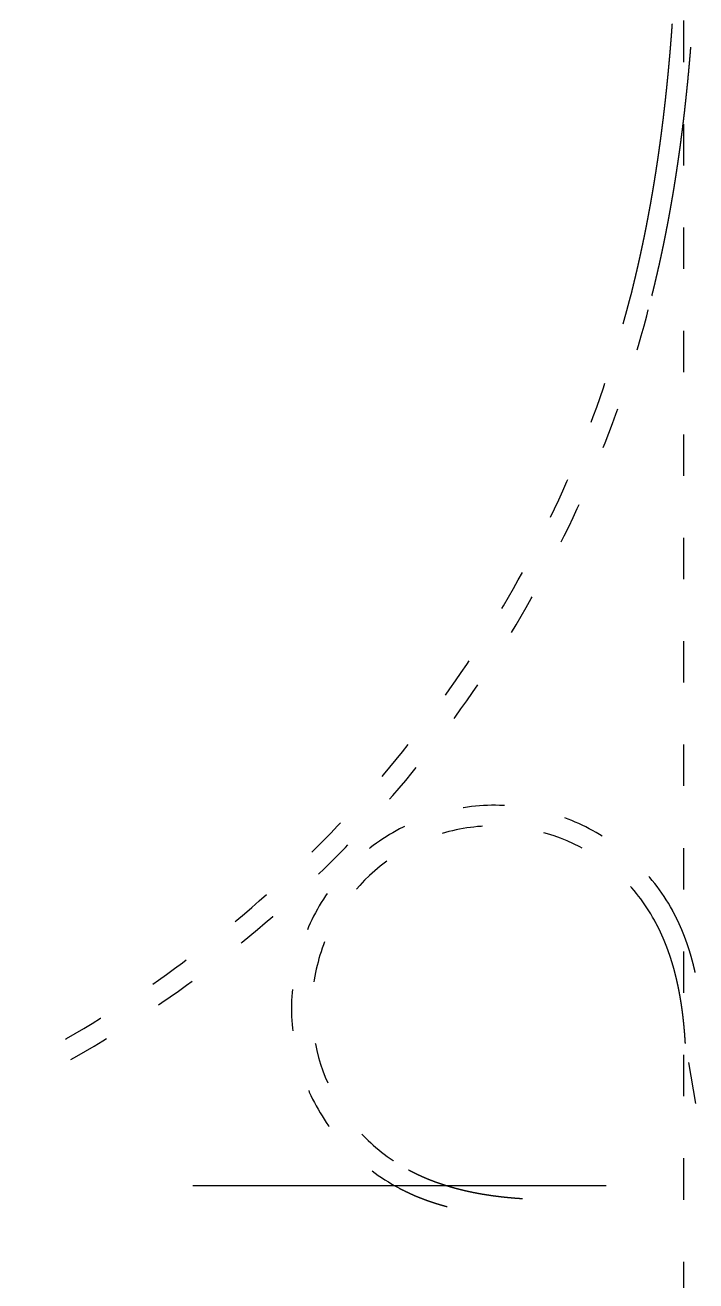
# Model space of a CAD drawing. Header units: millimetres. Extents: x 19715 to 35549, y 3563 to 14826.
# Drawn here: x 21023.7 to 21218.5, y 8439.6 to 8803.9 of the extents above; entities that cross this region are included whole.
import ezdxf

# ---------------------------------------------------------------- set-up
doc = ezdxf.new("R2010")
doc.units = ezdxf.units.MM
doc.linetypes.add('ACAD_ISO03W100', pattern=[30, 12, -18])
doc.layers.get('0').update_dxf_attribs({"linetype": 'ACAD_ISO03W100'})

msp = doc.modelspace()

# ---------------------------------------------------------------- linework, layer by layer
at = {"ltscale": 10}
msp.add_line((21192.44, 8467.16), (20449.85, 8467.16), dxfattribs=at)
msp.add_lwpolyline([(21214.94, 7833.18), (21214.94, 11293.27)])
msp.add_lwpolyline([(21214.94, 7833.18), (21214.94, 11293.27)])
msp.add_lwpolyline([(21214.94, 7833.18), (21214.94, 11293.27)])
for points in [[(20952.38, 8475.69, 0.272996), (21199.96, 8726.85, 0.000496), (21200.18, 8727.75, 0.000988), (21200.29, 8728.21, 0.000004), (21200.62, 8729.56, 0.000495), (21200.63, 8729.57, 0.000488), (21200.79, 8730.25, 0.000492), (21200.95, 8730.93, 0.000484), (21201.11, 8731.61, 0.000488), (21201.27, 8732.29, 0.00048), (21201.43, 8732.97, 0.000484), (21201.59, 8733.65, 0.000476), (21201.75, 8734.34, 0.00048), (21201.9, 8735.02, 0.000472), (21202.05, 8735.7, 0.000476), (21202.2, 8736.39, 0.000468), (21202.36, 8737.07, 0.000472), (21202.5, 8737.75, 0.000464), (21202.65, 8738.44, 0.000468), (21202.8, 8739.12, 0.00046), (21202.95, 8739.81, 0.000464), (21203.09, 8740.49, 0.000456), (21203.23, 8741.18, 0.00046), (21203.37, 8741.86, 0.000452), (21203.52, 8742.55, 0.000456), (21203.65, 8743.23, 0.000448), (21203.79, 8743.92, 0.000452), (21203.93, 8744.61, 0.000444), (21204.07, 8745.3, 0.000448), (21204.2, 8745.98, 0.00044), (21204.33, 8746.67, 0.000444), (21204.47, 8747.35, 0.000436), (21204.6, 8748.05, 0.00044), (21204.73, 8748.73, 0.000432), (21204.85, 8749.42, 0.000436), (21204.98, 8750.11, 0.000428), (21205.11, 8750.8, 0.000432), (21205.23, 8751.48, 0.000424), (21205.36, 8752.18, 0.000428), (21205.48, 8752.86, 0.00042), (21205.6, 8753.55, 0.000424), (21205.72, 8754.24, 0.000416), (21205.84, 8754.93, 0.00042), (21205.96, 8755.62, 0.000412), (21206.07, 8756.31, 0.000416), (21206.19, 8757, 0.000408), (21206.3, 8757.7, 0.000412), (21206.42, 8758.38, 0.000404), (21206.53, 8759.08, 0.000408), (21206.64, 8759.76, 0.0004), (21206.75, 8760.46, 0.000404), (21206.86, 8761.15, 0.000396), (21206.97, 8761.84, 0.0004), (21207.07, 8762.53, 0.000392), (21207.18, 8763.23, 0.000396), (21207.28, 8763.92, 0.000388), (21207.39, 8764.61, 0.000392), (21207.49, 8765.3, 0.000384), (21207.59, 8766, 0.000388), (21207.69, 8766.69, 0.00038), (21207.79, 8767.38, 0.000384), (21207.89, 8768.07, 0.000376), (21207.98, 8768.77, 0.00038), (21208.08, 8769.46, 0.000372), (21208.17, 8770.16, 0.000376), (21208.27, 8770.85, 0.000368), (21208.36, 8771.54, 0.000372), (21208.45, 8772.23, 0.000364), (21208.54, 8772.93, 0.000368), (21208.63, 8773.62, 0.00036), (21208.72, 8774.32, 0.000364), (21208.81, 8775.01, 0.000356), (21208.89, 8775.71, 0.00036), (21208.98, 8776.4, 0.000352), (21209.07, 8777.1, 0.000356), (21209.15, 8777.79, 0.000348), (21209.23, 8778.49, 0.000352), (21209.31, 8779.18, 0.000344), (21209.39, 8779.88, 0.000348), (21209.47, 8780.57, 0.00034), (21209.55, 8781.27, 0.000344), (21209.63, 8781.96, 0.000336), (21209.71, 8782.66, 0.00034), (21209.78, 8783.35, 0.000332), (21209.86, 8784.05, 0.000336), (21209.93, 8784.75, 0.000328), (21210.01, 8785.45, 0.000332), (21210.08, 8786.14, 0.000324), (21210.15, 8786.84, 0.000328), (21210.22, 8787.53, 0.00032), (21210.29, 8788.23, 0.000324), (21210.36, 8788.92, 0.000316), (21210.43, 8789.63, 0.00032), (21210.49, 8790.32, 0.000312), (21210.56, 8791.02, 0.000316), (21210.62, 8791.71, 0.000308), (21210.69, 8792.41, 0.000312), (21210.75, 8793.11, 0.000304), (21210.81, 8793.81, 0.000308), (21210.88, 8794.5, 0.0003), (21210.94, 8795.2, 0.000304), (21211, 8795.89, 0.000296), (21211.06, 8796.6, 0.0003), (21211.11, 8797.29, 0.000292), (21211.17, 8797.99, 0.000296), (21211.23, 8798.69, 0.000288), (21211.28, 8799.39, 0.000292), (21211.34, 8800.08, 0.000284), (21211.39, 8800.78, 0.000288), (21211.45, 8801.48, 0.00028), (21211.5, 8802.18, 0.000284), (21211.55, 8802.87, 0.000276), (21211.6, 8803.58, 0.00028), (21211.65, 8804.27, 0.000272)], [(20952.38, 8475.69, 0.272996), (21199.96, 8726.85, 0.000496), (21200.18, 8727.75, 0.000988), (21200.29, 8728.21, 0.000004), (21200.62, 8729.56, 0.000495), (21200.63, 8729.57, 0.000488), (21200.79, 8730.25, 0.000492), (21200.95, 8730.93, 0.000484), (21201.11, 8731.61, 0.000488), (21201.27, 8732.29, 0.00048), (21201.43, 8732.97, 0.000484), (21201.59, 8733.65, 0.000476), (21201.75, 8734.34, 0.00048), (21201.9, 8735.02, 0.000472), (21202.05, 8735.7, 0.000476), (21202.2, 8736.39, 0.000468), (21202.36, 8737.07, 0.000472), (21202.5, 8737.75, 0.000464), (21202.65, 8738.44, 0.000468), (21202.8, 8739.12, 0.00046), (21202.95, 8739.81, 0.000464), (21203.09, 8740.49, 0.000456), (21203.23, 8741.18, 0.00046), (21203.37, 8741.86, 0.000452), (21203.52, 8742.55, 0.000456), (21203.65, 8743.23, 0.000448), (21203.79, 8743.92, 0.000452), (21203.93, 8744.61, 0.000444), (21204.07, 8745.3, 0.000448), (21204.2, 8745.98, 0.00044), (21204.33, 8746.67, 0.000444), (21204.47, 8747.35, 0.000436), (21204.6, 8748.05, 0.00044), (21204.73, 8748.73, 0.000432), (21204.85, 8749.42, 0.000436), (21204.98, 8750.11, 0.000428), (21205.11, 8750.8, 0.000432), (21205.23, 8751.48, 0.000424), (21205.36, 8752.18, 0.000428), (21205.48, 8752.86, 0.00042), (21205.6, 8753.55, 0.000424), (21205.72, 8754.24, 0.000416), (21205.84, 8754.93, 0.00042), (21205.96, 8755.62, 0.000412), (21206.07, 8756.31, 0.000416), (21206.19, 8757, 0.000408), (21206.3, 8757.7, 0.000412), (21206.42, 8758.38, 0.000404), (21206.53, 8759.08, 0.000408), (21206.64, 8759.76, 0.0004), (21206.75, 8760.46, 0.000404), (21206.86, 8761.15, 0.000396), (21206.97, 8761.84, 0.0004), (21207.07, 8762.53, 0.000392), (21207.18, 8763.23, 0.000396), (21207.28, 8763.92, 0.000388), (21207.39, 8764.61, 0.000392), (21207.49, 8765.3, 0.000384), (21207.59, 8766, 0.000388), (21207.69, 8766.69, 0.00038), (21207.79, 8767.38, 0.000384), (21207.89, 8768.07, 0.000376), (21207.98, 8768.77, 0.00038), (21208.08, 8769.46, 0.000372), (21208.17, 8770.16, 0.000376), (21208.27, 8770.85, 0.000368), (21208.36, 8771.54, 0.000372), (21208.45, 8772.23, 0.000364), (21208.54, 8772.93, 0.000368), (21208.63, 8773.62, 0.00036), (21208.72, 8774.32, 0.000364), (21208.81, 8775.01, 0.000356), (21208.89, 8775.71, 0.00036), (21208.98, 8776.4, 0.000352), (21209.07, 8777.1, 0.000356), (21209.15, 8777.79, 0.000348), (21209.23, 8778.49, 0.000352), (21209.31, 8779.18, 0.000344), (21209.39, 8779.88, 0.000348), (21209.47, 8780.57, 0.00034), (21209.55, 8781.27, 0.000344), (21209.63, 8781.96, 0.000336), (21209.71, 8782.66, 0.00034), (21209.78, 8783.35, 0.000332), (21209.86, 8784.05, 0.000336), (21209.93, 8784.75, 0.000328), (21210.01, 8785.45, 0.000332), (21210.08, 8786.14, 0.000324), (21210.15, 8786.84, 0.000328), (21210.22, 8787.53, 0.00032), (21210.29, 8788.23, 0.000324), (21210.36, 8788.92, 0.000316), (21210.43, 8789.63, 0.00032), (21210.49, 8790.32, 0.000312), (21210.56, 8791.02, 0.000316), (21210.62, 8791.71, 0.000308), (21210.69, 8792.41, 0.000312), (21210.75, 8793.11, 0.000304), (21210.81, 8793.81, 0.000308), (21210.88, 8794.5, 0.0003), (21210.94, 8795.2, 0.000304), (21211, 8795.89, 0.000296), (21211.06, 8796.6, 0.0003), (21211.11, 8797.29, 0.000292), (21211.17, 8797.99, 0.000296), (21211.23, 8798.69, 0.000288), (21211.28, 8799.39, 0.000292), (21211.34, 8800.08, 0.000284), (21211.39, 8800.78, 0.000288), (21211.45, 8801.48, 0.00028), (21211.5, 8802.18, 0.000284), (21211.55, 8802.87, 0.000276), (21211.6, 8803.58, 0.00028), (21211.65, 8804.27, 0.000272)], [(20952.38, 8475.69, 0.272996), (21199.96, 8726.85, 0.000496), (21200.18, 8727.75, 0.000988), (21200.29, 8728.21, 0.000004), (21200.62, 8729.56, 0.000495), (21200.63, 8729.57, 0.000488), (21200.79, 8730.25, 0.000492), (21200.95, 8730.93, 0.000484), (21201.11, 8731.61, 0.000488), (21201.27, 8732.29, 0.00048), (21201.43, 8732.97, 0.000484), (21201.59, 8733.65, 0.000476), (21201.75, 8734.34, 0.00048), (21201.9, 8735.02, 0.000472), (21202.05, 8735.7, 0.000476), (21202.2, 8736.39, 0.000468), (21202.36, 8737.07, 0.000472), (21202.5, 8737.75, 0.000464), (21202.65, 8738.44, 0.000468), (21202.8, 8739.12, 0.00046), (21202.95, 8739.81, 0.000464), (21203.09, 8740.49, 0.000456), (21203.23, 8741.18, 0.00046), (21203.37, 8741.86, 0.000452), (21203.52, 8742.55, 0.000456), (21203.65, 8743.23, 0.000448), (21203.79, 8743.92, 0.000452), (21203.93, 8744.61, 0.000444), (21204.07, 8745.3, 0.000448), (21204.2, 8745.98, 0.00044), (21204.33, 8746.67, 0.000444), (21204.47, 8747.35, 0.000436), (21204.6, 8748.05, 0.00044), (21204.73, 8748.73, 0.000432), (21204.85, 8749.42, 0.000436), (21204.98, 8750.11, 0.000428), (21205.11, 8750.8, 0.000432), (21205.23, 8751.48, 0.000424), (21205.36, 8752.18, 0.000428), (21205.48, 8752.86, 0.00042), (21205.6, 8753.55, 0.000424), (21205.72, 8754.24, 0.000416), (21205.84, 8754.93, 0.00042), (21205.96, 8755.62, 0.000412), (21206.07, 8756.31, 0.000416), (21206.19, 8757, 0.000408), (21206.3, 8757.7, 0.000412), (21206.42, 8758.38, 0.000404), (21206.53, 8759.08, 0.000408), (21206.64, 8759.76, 0.0004), (21206.75, 8760.46, 0.000404), (21206.86, 8761.15, 0.000396), (21206.97, 8761.84, 0.0004), (21207.07, 8762.53, 0.000392), (21207.18, 8763.23, 0.000396), (21207.28, 8763.92, 0.000388), (21207.39, 8764.61, 0.000392), (21207.49, 8765.3, 0.000384), (21207.59, 8766, 0.000388), (21207.69, 8766.69, 0.00038), (21207.79, 8767.38, 0.000384), (21207.89, 8768.07, 0.000376), (21207.98, 8768.77, 0.00038), (21208.08, 8769.46, 0.000372), (21208.17, 8770.16, 0.000376), (21208.27, 8770.85, 0.000368), (21208.36, 8771.54, 0.000372), (21208.45, 8772.23, 0.000364), (21208.54, 8772.93, 0.000368), (21208.63, 8773.62, 0.00036), (21208.72, 8774.32, 0.000364), (21208.81, 8775.01, 0.000356), (21208.89, 8775.71, 0.00036), (21208.98, 8776.4, 0.000352), (21209.07, 8777.1, 0.000356), (21209.15, 8777.79, 0.000348), (21209.23, 8778.49, 0.000352), (21209.31, 8779.18, 0.000344), (21209.39, 8779.88, 0.000348), (21209.47, 8780.57, 0.00034), (21209.55, 8781.27, 0.000344), (21209.63, 8781.96, 0.000336), (21209.71, 8782.66, 0.00034), (21209.78, 8783.35, 0.000332), (21209.86, 8784.05, 0.000336), (21209.93, 8784.75, 0.000328), (21210.01, 8785.45, 0.000332), (21210.08, 8786.14, 0.000324), (21210.15, 8786.84, 0.000328), (21210.22, 8787.53, 0.00032), (21210.29, 8788.23, 0.000324), (21210.36, 8788.92, 0.000316), (21210.43, 8789.63, 0.00032), (21210.49, 8790.32, 0.000312), (21210.56, 8791.02, 0.000316), (21210.62, 8791.71, 0.000308), (21210.69, 8792.41, 0.000312), (21210.75, 8793.11, 0.000304), (21210.81, 8793.81, 0.000308), (21210.88, 8794.5, 0.0003), (21210.94, 8795.2, 0.000304), (21211, 8795.89, 0.000296), (21211.06, 8796.6, 0.0003), (21211.11, 8797.29, 0.000292), (21211.17, 8797.99, 0.000296), (21211.23, 8798.69, 0.000288), (21211.28, 8799.39, 0.000292), (21211.34, 8800.08, 0.000284), (21211.39, 8800.78, 0.000288), (21211.45, 8801.48, 0.00028), (21211.5, 8802.18, 0.000284), (21211.55, 8802.87, 0.000276), (21211.6, 8803.58, 0.00028), (21211.65, 8804.27, 0.000272)], [(20953.91, 8469.94, 0.272996), (21205.73, 8725.4, 0.000496), (21205.95, 8726.31, 0.000988), (21206.07, 8726.76, 0.000004), (21206.39, 8728.11, 0.000495), (21206.4, 8728.12, 0.000488), (21206.56, 8728.8, 0.000492), (21206.72, 8729.48, 0.000484), (21206.89, 8730.17, 0.000488), (21207.04, 8730.85, 0.00048), (21207.2, 8731.53, 0.000484), (21207.36, 8732.21, 0.000476), (21207.52, 8732.89, 0.00048), (21207.67, 8733.57, 0.000472), (21207.83, 8734.26, 0.000476), (21207.98, 8734.94, 0.000468), (21208.13, 8735.63, 0.000472), (21208.28, 8736.31, 0.000464), (21208.43, 8737, 0.000468), (21208.57, 8737.68, 0.00046), (21208.72, 8738.36, 0.000464), (21208.86, 8739.05, 0.000456), (21209.01, 8739.73, 0.00046), (21209.15, 8740.42, 0.000452), (21209.29, 8741.11, 0.000456), (21209.43, 8741.79, 0.000448), (21209.57, 8742.48, 0.000452), (21209.7, 8743.16, 0.000444), (21209.84, 8743.85, 0.000448), (21209.97, 8744.54, 0.00044), (21210.11, 8745.23, 0.000444), (21210.24, 8745.91, 0.000436), (21210.37, 8746.6, 0.00044), (21210.5, 8747.29, 0.000432), (21210.63, 8747.98, 0.000436), (21210.75, 8748.66, 0.000428), (21210.88, 8749.35, 0.000432), (21211, 8750.04, 0.000424), (21211.13, 8750.73, 0.000428), (21211.25, 8751.42, 0.00042), (21211.37, 8752.11, 0.000424), (21211.49, 8752.8, 0.000416), (21211.61, 8753.49, 0.00042), (21211.73, 8754.18, 0.000412), (21211.85, 8754.87, 0.000416), (21211.96, 8755.56, 0.000408), (21212.08, 8756.25, 0.000412), (21212.19, 8756.94, 0.000404), (21212.3, 8757.63, 0.000408), (21212.41, 8758.32, 0.0004), (21212.52, 8759.02, 0.000404), (21212.63, 8759.7, 0.000396), (21212.74, 8760.4, 0.0004), (21212.84, 8761.09, 0.000392), (21212.95, 8761.78, 0.000396), (21213.05, 8762.47, 0.000388), (21213.16, 8763.17, 0.000392), (21213.26, 8763.86, 0.000384), (21213.36, 8764.55, 0.000388), (21213.46, 8765.24, 0.00038), (21213.56, 8765.94, 0.000384), (21213.66, 8766.63, 0.000376), (21213.75, 8767.32, 0.00038), (21213.85, 8768.01, 0.000372), (21213.95, 8768.71, 0.000376), (21214.04, 8769.4, 0.000368), (21214.13, 8770.1, 0.000372), (21214.22, 8770.79, 0.000364), (21214.31, 8771.49, 0.000368), (21214.4, 8772.18, 0.00036), (21214.49, 8772.88, 0.000364), (21214.58, 8773.57, 0.000356), (21214.67, 8774.26, 0.00036), (21214.75, 8774.96, 0.000352), (21214.84, 8775.65, 0.000356), (21214.92, 8776.35, 0.000348), (21215, 8777.04, 0.000352), (21215.08, 8777.74, 0.000344), (21215.17, 8778.44, 0.000348), (21215.25, 8779.13, 0.00034), (21215.32, 8779.83, 0.000344), (21215.4, 8780.52, 0.000336), (21215.48, 8781.22, 0.00034), (21215.55, 8781.91, 0.000332), (21215.63, 8782.61, 0.000336), (21215.7, 8783.3, 0.000328), (21215.78, 8784, 0.000332), (21215.85, 8784.69, 0.000324), (21215.92, 8785.39, 0.000328), (21215.99, 8786.09, 0.00032), (21216.06, 8786.79, 0.000324), (21216.13, 8787.48, 0.000316), (21216.2, 8788.18, 0.00032), (21216.26, 8788.87, 0.000312), (21216.33, 8789.57, 0.000316), (21216.4, 8790.27, 0.000308), (21216.46, 8790.97, 0.000312), (21216.52, 8791.66, 0.000304), (21216.59, 8792.36, 0.000308), (21216.65, 8793.06, 0.0003), (21216.71, 8793.76, 0.000304), (21216.77, 8794.45, 0.000296), (21216.83, 8795.15, 0.0003), (21216.89, 8795.85, 0.000292), (21216.94, 8796.55, 0.000296), (21217, 8797.24, 0.0001), (21217.02, 8797.48)], [(20953.91, 8469.94, 0.272996), (21205.73, 8725.4, 0.000496), (21205.95, 8726.31, 0.000988), (21206.07, 8726.76, 0.000004), (21206.39, 8728.11, 0.000495), (21206.4, 8728.12, 0.000488), (21206.56, 8728.8, 0.000492), (21206.72, 8729.48, 0.000484), (21206.89, 8730.17, 0.000488), (21207.04, 8730.85, 0.00048), (21207.2, 8731.53, 0.000484), (21207.36, 8732.21, 0.000476), (21207.52, 8732.89, 0.00048), (21207.67, 8733.57, 0.000472), (21207.83, 8734.26, 0.000476), (21207.98, 8734.94, 0.000468), (21208.13, 8735.63, 0.000472), (21208.28, 8736.31, 0.000464), (21208.43, 8737, 0.000468), (21208.57, 8737.68, 0.00046), (21208.72, 8738.36, 0.000464), (21208.86, 8739.05, 0.000456), (21209.01, 8739.73, 0.00046), (21209.15, 8740.42, 0.000452), (21209.29, 8741.11, 0.000456), (21209.43, 8741.79, 0.000448), (21209.57, 8742.48, 0.000452), (21209.7, 8743.16, 0.000444), (21209.84, 8743.85, 0.000448), (21209.97, 8744.54, 0.00044), (21210.11, 8745.23, 0.000444), (21210.24, 8745.91, 0.000436), (21210.37, 8746.6, 0.00044), (21210.5, 8747.29, 0.000432), (21210.63, 8747.98, 0.000436), (21210.75, 8748.66, 0.000428), (21210.88, 8749.35, 0.000432), (21211, 8750.04, 0.000424), (21211.13, 8750.73, 0.000428), (21211.25, 8751.42, 0.00042), (21211.37, 8752.11, 0.000424), (21211.49, 8752.8, 0.000416), (21211.61, 8753.49, 0.00042), (21211.73, 8754.18, 0.000412), (21211.85, 8754.87, 0.000416), (21211.96, 8755.56, 0.000408), (21212.08, 8756.25, 0.000412), (21212.19, 8756.94, 0.000404), (21212.3, 8757.63, 0.000408), (21212.41, 8758.32, 0.0004), (21212.52, 8759.02, 0.000404), (21212.63, 8759.7, 0.000396), (21212.74, 8760.4, 0.0004), (21212.84, 8761.09, 0.000392), (21212.95, 8761.78, 0.000396), (21213.05, 8762.47, 0.000388), (21213.16, 8763.17, 0.000392), (21213.26, 8763.86, 0.000384), (21213.36, 8764.55, 0.000388), (21213.46, 8765.24, 0.00038), (21213.56, 8765.94, 0.000384), (21213.66, 8766.63, 0.000376), (21213.75, 8767.32, 0.00038), (21213.85, 8768.01, 0.000372), (21213.95, 8768.71, 0.000376), (21214.04, 8769.4, 0.000368), (21214.13, 8770.1, 0.000372), (21214.22, 8770.79, 0.000364), (21214.31, 8771.49, 0.000368), (21214.4, 8772.18, 0.00036), (21214.49, 8772.88, 0.000364), (21214.58, 8773.57, 0.000356), (21214.67, 8774.26, 0.00036), (21214.75, 8774.96, 0.000352), (21214.84, 8775.65, 0.000356), (21214.92, 8776.35, 0.000348), (21215, 8777.04, 0.000352), (21215.08, 8777.74, 0.000344), (21215.17, 8778.44, 0.000348), (21215.25, 8779.13, 0.00034), (21215.32, 8779.83, 0.000344), (21215.4, 8780.52, 0.000336), (21215.48, 8781.22, 0.00034), (21215.55, 8781.91, 0.000332), (21215.63, 8782.61, 0.000336), (21215.7, 8783.3, 0.000328), (21215.78, 8784, 0.000332), (21215.85, 8784.69, 0.000324), (21215.92, 8785.39, 0.000328), (21215.99, 8786.09, 0.00032), (21216.06, 8786.79, 0.000324), (21216.13, 8787.48, 0.000316), (21216.2, 8788.18, 0.00032), (21216.26, 8788.87, 0.000312), (21216.33, 8789.57, 0.000316), (21216.4, 8790.27, 0.000308), (21216.46, 8790.97, 0.000312), (21216.52, 8791.66, 0.000304), (21216.59, 8792.36, 0.000308), (21216.65, 8793.06, 0.0003), (21216.71, 8793.76, 0.000304), (21216.77, 8794.45, 0.000296), (21216.83, 8795.15, 0.0003), (21216.89, 8795.85, 0.000292), (21216.94, 8796.55, 0.000296), (21217, 8797.24, 0.0001), (21217.02, 8797.48)], [(20953.91, 8469.94, 0.272996), (21205.73, 8725.4, 0.000496), (21205.95, 8726.31, 0.000988), (21206.07, 8726.76, 0.000004), (21206.39, 8728.11, 0.000495), (21206.4, 8728.12, 0.000488), (21206.56, 8728.8, 0.000492), (21206.72, 8729.48, 0.000484), (21206.89, 8730.17, 0.000488), (21207.04, 8730.85, 0.00048), (21207.2, 8731.53, 0.000484), (21207.36, 8732.21, 0.000476), (21207.52, 8732.89, 0.00048), (21207.67, 8733.57, 0.000472), (21207.83, 8734.26, 0.000476), (21207.98, 8734.94, 0.000468), (21208.13, 8735.63, 0.000472), (21208.28, 8736.31, 0.000464), (21208.43, 8737, 0.000468), (21208.57, 8737.68, 0.00046), (21208.72, 8738.36, 0.000464), (21208.86, 8739.05, 0.000456), (21209.01, 8739.73, 0.00046), (21209.15, 8740.42, 0.000452), (21209.29, 8741.11, 0.000456), (21209.43, 8741.79, 0.000448), (21209.57, 8742.48, 0.000452), (21209.7, 8743.16, 0.000444), (21209.84, 8743.85, 0.000448), (21209.97, 8744.54, 0.00044), (21210.11, 8745.23, 0.000444), (21210.24, 8745.91, 0.000436), (21210.37, 8746.6, 0.00044), (21210.5, 8747.29, 0.000432), (21210.63, 8747.98, 0.000436), (21210.75, 8748.66, 0.000428), (21210.88, 8749.35, 0.000432), (21211, 8750.04, 0.000424), (21211.13, 8750.73, 0.000428), (21211.25, 8751.42, 0.00042), (21211.37, 8752.11, 0.000424), (21211.49, 8752.8, 0.000416), (21211.61, 8753.49, 0.00042), (21211.73, 8754.18, 0.000412), (21211.85, 8754.87, 0.000416), (21211.96, 8755.56, 0.000408), (21212.08, 8756.25, 0.000412), (21212.19, 8756.94, 0.000404), (21212.3, 8757.63, 0.000408), (21212.41, 8758.32, 0.0004), (21212.52, 8759.02, 0.000404), (21212.63, 8759.7, 0.000396), (21212.74, 8760.4, 0.0004), (21212.84, 8761.09, 0.000392), (21212.95, 8761.78, 0.000396), (21213.05, 8762.47, 0.000388), (21213.16, 8763.17, 0.000392), (21213.26, 8763.86, 0.000384), (21213.36, 8764.55, 0.000388), (21213.46, 8765.24, 0.00038), (21213.56, 8765.94, 0.000384), (21213.66, 8766.63, 0.000376), (21213.75, 8767.32, 0.00038), (21213.85, 8768.01, 0.000372), (21213.95, 8768.71, 0.000376), (21214.04, 8769.4, 0.000368), (21214.13, 8770.1, 0.000372), (21214.22, 8770.79, 0.000364), (21214.31, 8771.49, 0.000368), (21214.4, 8772.18, 0.00036), (21214.49, 8772.88, 0.000364), (21214.58, 8773.57, 0.000356), (21214.67, 8774.26, 0.00036), (21214.75, 8774.96, 0.000352), (21214.84, 8775.65, 0.000356), (21214.92, 8776.35, 0.000348), (21215, 8777.04, 0.000352), (21215.08, 8777.74, 0.000344), (21215.17, 8778.44, 0.000348), (21215.25, 8779.13, 0.00034), (21215.32, 8779.83, 0.000344), (21215.4, 8780.52, 0.000336), (21215.48, 8781.22, 0.00034), (21215.55, 8781.91, 0.000332), (21215.63, 8782.61, 0.000336), (21215.7, 8783.3, 0.000328), (21215.78, 8784, 0.000332), (21215.85, 8784.69, 0.000324), (21215.92, 8785.39, 0.000328), (21215.99, 8786.09, 0.00032), (21216.06, 8786.79, 0.000324), (21216.13, 8787.48, 0.000316), (21216.2, 8788.18, 0.00032), (21216.26, 8788.87, 0.000312), (21216.33, 8789.57, 0.000316), (21216.4, 8790.27, 0.000308), (21216.46, 8790.97, 0.000312), (21216.52, 8791.66, 0.000304), (21216.59, 8792.36, 0.000308), (21216.65, 8793.06, 0.0003), (21216.71, 8793.76, 0.000304), (21216.77, 8794.45, 0.000296), (21216.83, 8795.15, 0.0003), (21216.89, 8795.85, 0.000292), (21216.94, 8796.55, 0.000296), (21217, 8797.24, 0.0001), (21217.02, 8797.48)], [(21218.3, 8529.03, 0.001297), (21218.21, 8529.44, 0.002031), (21218.05, 8530.13, 0.002187), (21217.89, 8530.8, 0.002109), (21217.72, 8531.49, 0.002266), (21217.54, 8532.16, 0.002188), (21217.36, 8532.85, 0.002344), (21217.17, 8533.51, 0.002266), (21216.98, 8534.19, 0.002422), (21216.78, 8534.85, 0.002344), (21216.57, 8535.53, 0.0025), (21216.36, 8536.19, 0.002422), (21216.13, 8536.86, 0.002578), (21215.91, 8537.52, 0.0025), (21215.67, 8538.19, 0.002656), (21215.44, 8538.83, 0.002578), (21215.19, 8539.5, 0.002734), (21214.94, 8540.14, 0.002656), (21214.67, 8540.8, 0.002813), (21214.41, 8541.44, 0.002735), (21214.13, 8542.09, 0.002891), (21213.85, 8542.72, 0.002812), (21213.56, 8543.37, 0.002969), (21213.26, 8543.99, 0.002891), (21212.95, 8544.63, 0.003047), (21212.93, 8544.69, 0.000141), (21212.32, 8545.88, 0.005952), (21212.1, 8546.3, 0.003047), (21211.66, 8547.12, 1.3389), (21132.26, 8466.57, 0.003047), (21133.08, 8466.14, 0.005952), (21133.51, 8465.93, 0.000141), (21134.71, 8465.34, 0.003047), (21134.77, 8465.31, 0.002891), (21135.41, 8465.01, 0.002969), (21136.04, 8464.73, 0.002813), (21136.69, 8464.44, 0.002891), (21137.32, 8464.18, 0.002734), (21137.98, 8463.91, 0.002813), (21138.62, 8463.65, 0.002656), (21139.28, 8463.4, 0.002734), (21139.93, 8463.15, 0.002578), (21140.6, 8462.91, 0.002656), (21141.25, 8462.69, 0.0025), (21141.92, 8462.46, 0.002578), (21142.58, 8462.24, 0.002422), (21143.26, 8462.03, 0.0025), (21143.92, 8461.83, 0.002344), (21144.6, 8461.63, 0.002422), (21145.26, 8461.44, 0.002266), (21145.95, 8461.25, 0.001288), (21146.31, 8461.16)], [(21218.3, 8529.03, 0.001297), (21218.21, 8529.44, 0.002031), (21218.05, 8530.13, 0.002187), (21217.89, 8530.8, 0.002109), (21217.72, 8531.49, 0.002266), (21217.54, 8532.16, 0.002188), (21217.36, 8532.85, 0.002344), (21217.17, 8533.51, 0.002266), (21216.98, 8534.19, 0.002422), (21216.78, 8534.85, 0.002344), (21216.57, 8535.53, 0.0025), (21216.36, 8536.19, 0.002422), (21216.13, 8536.86, 0.002578), (21215.91, 8537.52, 0.0025), (21215.67, 8538.19, 0.002656), (21215.44, 8538.83, 0.002578), (21215.19, 8539.5, 0.002734), (21214.94, 8540.14, 0.002656), (21214.67, 8540.8, 0.002813), (21214.41, 8541.44, 0.002735), (21214.13, 8542.09, 0.002891), (21213.85, 8542.72, 0.002812), (21213.56, 8543.37, 0.002969), (21213.26, 8543.99, 0.002891), (21212.95, 8544.63, 0.003047), (21212.93, 8544.69, 0.000141), (21212.32, 8545.88, 0.005952), (21212.1, 8546.3, 0.003047), (21211.66, 8547.12, 1.3389), (21132.26, 8466.57, 0.003047), (21133.08, 8466.14, 0.005952), (21133.51, 8465.93, 0.000141), (21134.71, 8465.34, 0.003047), (21134.77, 8465.31, 0.002891), (21135.41, 8465.01, 0.002969), (21136.04, 8464.73, 0.002813), (21136.69, 8464.44, 0.002891), (21137.32, 8464.18, 0.002734), (21137.98, 8463.91, 0.002813), (21138.62, 8463.65, 0.002656), (21139.28, 8463.4, 0.002734), (21139.93, 8463.15, 0.002578), (21140.6, 8462.91, 0.002656), (21141.25, 8462.69, 0.0025), (21141.92, 8462.46, 0.002578), (21142.58, 8462.24, 0.002422), (21143.26, 8462.03, 0.0025), (21143.92, 8461.83, 0.002344), (21144.6, 8461.63, 0.002422), (21145.26, 8461.44, 0.002266), (21145.95, 8461.25, 0.001288), (21146.31, 8461.16)], [(21218.3, 8529.03, 0.001297), (21218.21, 8529.44, 0.002031), (21218.05, 8530.13, 0.002187), (21217.89, 8530.8, 0.002109), (21217.72, 8531.49, 0.002266), (21217.54, 8532.16, 0.002188), (21217.36, 8532.85, 0.002344), (21217.17, 8533.51, 0.002266), (21216.98, 8534.19, 0.002422), (21216.78, 8534.85, 0.002344), (21216.57, 8535.53, 0.0025), (21216.36, 8536.19, 0.002422), (21216.13, 8536.86, 0.002578), (21215.91, 8537.52, 0.0025), (21215.67, 8538.19, 0.002656), (21215.44, 8538.83, 0.002578), (21215.19, 8539.5, 0.002734), (21214.94, 8540.14, 0.002656), (21214.67, 8540.8, 0.002813), (21214.41, 8541.44, 0.002735), (21214.13, 8542.09, 0.002891), (21213.85, 8542.72, 0.002812), (21213.56, 8543.37, 0.002969), (21213.26, 8543.99, 0.002891), (21212.95, 8544.63, 0.003047), (21212.93, 8544.69, 0.000141), (21212.32, 8545.88, 0.005952), (21212.1, 8546.3, 0.003047), (21211.66, 8547.12, 1.3389), (21132.26, 8466.57, 0.003047), (21133.08, 8466.14, 0.005952), (21133.51, 8465.93, 0.000141), (21134.71, 8465.34, 0.003047), (21134.77, 8465.31, 0.002891), (21135.41, 8465.01, 0.002969), (21136.04, 8464.73, 0.002813), (21136.69, 8464.44, 0.002891), (21137.32, 8464.18, 0.002734), (21137.98, 8463.91, 0.002813), (21138.62, 8463.65, 0.002656), (21139.28, 8463.4, 0.002734), (21139.93, 8463.15, 0.002578), (21140.6, 8462.91, 0.002656), (21141.25, 8462.69, 0.0025), (21141.92, 8462.46, 0.002578), (21142.58, 8462.24, 0.002422), (21143.26, 8462.03, 0.0025), (21143.92, 8461.83, 0.002344), (21144.6, 8461.63, 0.002422), (21145.26, 8461.44, 0.002266), (21145.95, 8461.25, 0.001288), (21146.31, 8461.16)], [(21218.49, 8491.11), (21215.43, 8508.53, 0.001016), (21215.39, 8509.26, 0.001172), (21215.34, 8509.93, 0.001094), (21215.29, 8510.65, 0.00125), (21215.24, 8511.33, 0.001172), (21215.18, 8512.05, 0.001328), (21215.12, 8512.73, 0.00125), (21215.05, 8513.44, 0.001406), (21214.99, 8514.12, 0.001328), (21214.91, 8514.84, 0.001484), (21214.84, 8515.51, 0.001406), (21214.76, 8516.23, 0.001562), (21214.67, 8516.9, 0.001484), (21214.58, 8517.62, 0.001641), (21214.49, 8518.29, 0.001563), (21214.39, 8519, 0.001719), (21214.29, 8519.68, 0.001641), (21214.18, 8520.39, 0.001797), (21214.08, 8521.06, 0.001719), (21213.96, 8521.77, 0.001875), (21213.84, 8522.44, 0.001797), (21213.71, 8523.15, 0.001953), (21213.58, 8523.82, 0.001875), (21213.44, 8524.52, 0.002031), (21213.3, 8525.19, 0.001953), (21213.15, 8525.89, 0.002109), (21213, 8526.56, 0.002031), (21212.84, 8527.26, 0.002187), (21212.68, 8527.92, 0.002109), (21212.51, 8528.62, 0.002266), (21212.34, 8529.28, 0.002188), (21212.15, 8529.97, 0.002344), (21211.97, 8530.63, 0.002266), (21211.77, 8531.32, 0.002422), (21211.57, 8531.98, 0.002344), (21211.36, 8532.66, 0.0025), (21211.15, 8533.31, 0.002422), (21210.93, 8533.99, 0.002578), (21210.7, 8534.64, 0.0025), (21210.47, 8535.31, 0.002656), (21210.23, 8535.96, 0.002578), (21209.98, 8536.62, 0.002734), (21209.73, 8537.26, 0.002656), (21209.46, 8537.92, 0.002813), (21209.2, 8538.56, 0.002735), (21208.92, 8539.21, 0.002891), (21208.64, 8539.84, 0.002812), (21208.35, 8540.49, 0.002969), (21208.05, 8541.12, 0.002891), (21207.75, 8541.75, 0.003047), (21207.72, 8541.81, 0.000141), (21207.11, 8543, 0.005952), (21206.9, 8543.42, 0.003047), (21206.45, 8544.24, 1.3389), (21135.07, 8471.82, 0.003047), (21135.89, 8471.39, 0.005952), (21136.31, 8471.17, 0.000141), (21137.51, 8470.59, 0.003047), (21137.57, 8470.56, 0.002891), (21138.21, 8470.26, 0.002969), (21138.84, 8469.98, 0.002813), (21139.49, 8469.69, 0.002891), (21140.13, 8469.42, 0.002734), (21140.78, 8469.15, 0.002813), (21141.42, 8468.9, 0.002656), (21142.09, 8468.64, 0.002734), (21142.73, 8468.4, 0.002578), (21143.4, 8468.16, 0.002656), (21144.05, 8467.93, 0.0025), (21144.73, 8467.71, 0.002578), (21145.38, 8467.49, 0.002422), (21146.06, 8467.28, 0.0025), (21146.72, 8467.08, 0.002344), (21147.4, 8466.88, 0.002422), (21148.06, 8466.69, 0.002266), (21148.75, 8466.5, 0.002344), (21149.42, 8466.33, 0.002187), (21150.11, 8466.15, 0.002266), (21150.77, 8465.99, 0.00211), (21151.47, 8465.83, 0.002188), (21152.14, 8465.67, 0.002031), (21152.83, 8465.52, 0.002109), (21153.51, 8465.38, 0.001953), (21154.21, 8465.24, 0.002031), (21154.88, 8465.11, 0.001875), (21155.58, 8464.98, 0.001953), (21156.26, 8464.86, 0.001797), (21156.96, 8464.75, 0.001875), (21157.64, 8464.64, 0.001719), (21158.35, 8464.53, 0.001797), (21159.02, 8464.43, 0.001641), (21159.73, 8464.33, 0.001719), (21160.41, 8464.24, 0.001562), (21161.12, 8464.15, 0.00164), (21161.8, 8464.07, 0.001484), (21162.52, 8463.99, 0.001563), (21163.19, 8463.92, 0.001407), (21163.91, 8463.85, 0.001484), (21164.59, 8463.78, 0.001328), (21165.3, 8463.72, 0.001406), (21165.98, 8463.66, 0.00125), (21166.7, 8463.61, 0.001328), (21167.38, 8463.56, 0.001172), (21168.1, 8463.51)], [(21218.49, 8491.11), (21215.43, 8508.53, 0.001016), (21215.39, 8509.26, 0.001172), (21215.34, 8509.93, 0.001094), (21215.29, 8510.65, 0.00125), (21215.24, 8511.33, 0.001172), (21215.18, 8512.05, 0.001328), (21215.12, 8512.73, 0.00125), (21215.05, 8513.44, 0.001406), (21214.99, 8514.12, 0.001328), (21214.91, 8514.84, 0.001484), (21214.84, 8515.51, 0.001406), (21214.76, 8516.23, 0.001562), (21214.67, 8516.9, 0.001484), (21214.58, 8517.62, 0.001641), (21214.49, 8518.29, 0.001563), (21214.39, 8519, 0.001719), (21214.29, 8519.68, 0.001641), (21214.18, 8520.39, 0.001797), (21214.08, 8521.06, 0.001719), (21213.96, 8521.77, 0.001875), (21213.84, 8522.44, 0.001797), (21213.71, 8523.15, 0.001953), (21213.58, 8523.82, 0.001875), (21213.44, 8524.52, 0.002031), (21213.3, 8525.19, 0.001953), (21213.15, 8525.89, 0.002109), (21213, 8526.56, 0.002031), (21212.84, 8527.26, 0.002187), (21212.68, 8527.92, 0.002109), (21212.51, 8528.62, 0.002266), (21212.34, 8529.28, 0.002188), (21212.15, 8529.97, 0.002344), (21211.97, 8530.63, 0.002266), (21211.77, 8531.32, 0.002422), (21211.57, 8531.98, 0.002344), (21211.36, 8532.66, 0.0025), (21211.15, 8533.31, 0.002422), (21210.93, 8533.99, 0.002578), (21210.7, 8534.64, 0.0025), (21210.47, 8535.31, 0.002656), (21210.23, 8535.96, 0.002578), (21209.98, 8536.62, 0.002734), (21209.73, 8537.26, 0.002656), (21209.46, 8537.92, 0.002813), (21209.2, 8538.56, 0.002735), (21208.92, 8539.21, 0.002891), (21208.64, 8539.84, 0.002812), (21208.35, 8540.49, 0.002969), (21208.05, 8541.12, 0.002891), (21207.75, 8541.75, 0.003047), (21207.72, 8541.81, 0.000141), (21207.11, 8543, 0.005952), (21206.9, 8543.42, 0.003047), (21206.45, 8544.24, 1.3389), (21135.07, 8471.82, 0.003047), (21135.89, 8471.39, 0.005952), (21136.31, 8471.17, 0.000141), (21137.51, 8470.59, 0.003047), (21137.57, 8470.56, 0.002891), (21138.21, 8470.26, 0.002969), (21138.84, 8469.98, 0.002813), (21139.49, 8469.69, 0.002891), (21140.13, 8469.42, 0.002734), (21140.78, 8469.15, 0.002813), (21141.42, 8468.9, 0.002656), (21142.09, 8468.64, 0.002734), (21142.73, 8468.4, 0.002578), (21143.4, 8468.16, 0.002656), (21144.05, 8467.93, 0.0025), (21144.73, 8467.71, 0.002578), (21145.38, 8467.49, 0.002422), (21146.06, 8467.28, 0.0025), (21146.72, 8467.08, 0.002344), (21147.4, 8466.88, 0.002422), (21148.06, 8466.69, 0.002266), (21148.75, 8466.5, 0.002344), (21149.42, 8466.33, 0.002187), (21150.11, 8466.15, 0.002266), (21150.77, 8465.99, 0.00211), (21151.47, 8465.83, 0.002188), (21152.14, 8465.67, 0.002031), (21152.83, 8465.52, 0.002109), (21153.51, 8465.38, 0.001953), (21154.21, 8465.24, 0.002031), (21154.88, 8465.11, 0.001875), (21155.58, 8464.98, 0.001953), (21156.26, 8464.86, 0.001797), (21156.96, 8464.75, 0.001875), (21157.64, 8464.64, 0.001719), (21158.35, 8464.53, 0.001797), (21159.02, 8464.43, 0.001641), (21159.73, 8464.33, 0.001719), (21160.41, 8464.24, 0.001562), (21161.12, 8464.15, 0.00164), (21161.8, 8464.07, 0.001484), (21162.52, 8463.99, 0.001563), (21163.19, 8463.92, 0.001407), (21163.91, 8463.85, 0.001484), (21164.59, 8463.78, 0.001328), (21165.3, 8463.72, 0.001406), (21165.98, 8463.66, 0.00125), (21166.7, 8463.61, 0.001328), (21167.38, 8463.56, 0.001172), (21168.1, 8463.51)], [(21218.49, 8491.11), (21215.43, 8508.53, 0.001016), (21215.39, 8509.26, 0.001172), (21215.34, 8509.93, 0.001094), (21215.29, 8510.65, 0.00125), (21215.24, 8511.33, 0.001172), (21215.18, 8512.05, 0.001328), (21215.12, 8512.73, 0.00125), (21215.05, 8513.44, 0.001406), (21214.99, 8514.12, 0.001328), (21214.91, 8514.84, 0.001484), (21214.84, 8515.51, 0.001406), (21214.76, 8516.23, 0.001562), (21214.67, 8516.9, 0.001484), (21214.58, 8517.62, 0.001641), (21214.49, 8518.29, 0.001563), (21214.39, 8519, 0.001719), (21214.29, 8519.68, 0.001641), (21214.18, 8520.39, 0.001797), (21214.08, 8521.06, 0.001719), (21213.96, 8521.77, 0.001875), (21213.84, 8522.44, 0.001797), (21213.71, 8523.15, 0.001953), (21213.58, 8523.82, 0.001875), (21213.44, 8524.52, 0.002031), (21213.3, 8525.19, 0.001953), (21213.15, 8525.89, 0.002109), (21213, 8526.56, 0.002031), (21212.84, 8527.26, 0.002187), (21212.68, 8527.92, 0.002109), (21212.51, 8528.62, 0.002266), (21212.34, 8529.28, 0.002188), (21212.15, 8529.97, 0.002344), (21211.97, 8530.63, 0.002266), (21211.77, 8531.32, 0.002422), (21211.57, 8531.98, 0.002344), (21211.36, 8532.66, 0.0025), (21211.15, 8533.31, 0.002422), (21210.93, 8533.99, 0.002578), (21210.7, 8534.64, 0.0025), (21210.47, 8535.31, 0.002656), (21210.23, 8535.96, 0.002578), (21209.98, 8536.62, 0.002734), (21209.73, 8537.26, 0.002656), (21209.46, 8537.92, 0.002813), (21209.2, 8538.56, 0.002735), (21208.92, 8539.21, 0.002891), (21208.64, 8539.84, 0.002812), (21208.35, 8540.49, 0.002969), (21208.05, 8541.12, 0.002891), (21207.75, 8541.75, 0.003047), (21207.72, 8541.81, 0.000141), (21207.11, 8543, 0.005952), (21206.9, 8543.42, 0.003047), (21206.45, 8544.24, 1.3389), (21135.07, 8471.82, 0.003047), (21135.89, 8471.39, 0.005952), (21136.31, 8471.17, 0.000141), (21137.51, 8470.59, 0.003047), (21137.57, 8470.56, 0.002891), (21138.21, 8470.26, 0.002969), (21138.84, 8469.98, 0.002813), (21139.49, 8469.69, 0.002891), (21140.13, 8469.42, 0.002734), (21140.78, 8469.15, 0.002813), (21141.42, 8468.9, 0.002656), (21142.09, 8468.64, 0.002734), (21142.73, 8468.4, 0.002578), (21143.4, 8468.16, 0.002656), (21144.05, 8467.93, 0.0025), (21144.73, 8467.71, 0.002578), (21145.38, 8467.49, 0.002422), (21146.06, 8467.28, 0.0025), (21146.72, 8467.08, 0.002344), (21147.4, 8466.88, 0.002422), (21148.06, 8466.69, 0.002266), (21148.75, 8466.5, 0.002344), (21149.42, 8466.33, 0.002187), (21150.11, 8466.15, 0.002266), (21150.77, 8465.99, 0.00211), (21151.47, 8465.83, 0.002188), (21152.14, 8465.67, 0.002031), (21152.83, 8465.52, 0.002109), (21153.51, 8465.38, 0.001953), (21154.21, 8465.24, 0.002031), (21154.88, 8465.11, 0.001875), (21155.58, 8464.98, 0.001953), (21156.26, 8464.86, 0.001797), (21156.96, 8464.75, 0.001875), (21157.64, 8464.64, 0.001719), (21158.35, 8464.53, 0.001797), (21159.02, 8464.43, 0.001641), (21159.73, 8464.33, 0.001719), (21160.41, 8464.24, 0.001562), (21161.12, 8464.15, 0.00164), (21161.8, 8464.07, 0.001484), (21162.52, 8463.99, 0.001563), (21163.19, 8463.92, 0.001407), (21163.91, 8463.85, 0.001484), (21164.59, 8463.78, 0.001328), (21165.3, 8463.72, 0.001406), (21165.98, 8463.66, 0.00125), (21166.7, 8463.61, 0.001328), (21167.38, 8463.56, 0.001172), (21168.1, 8463.51)]]:
    msp.add_lwpolyline(points, format="xyb")

doc.saveas('drawing.dxf')
